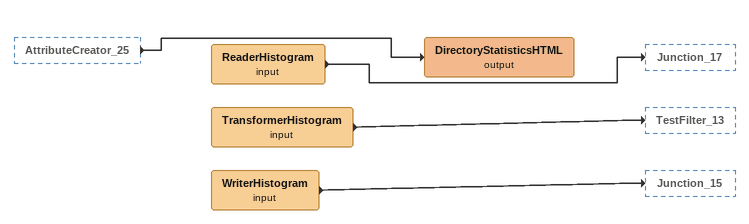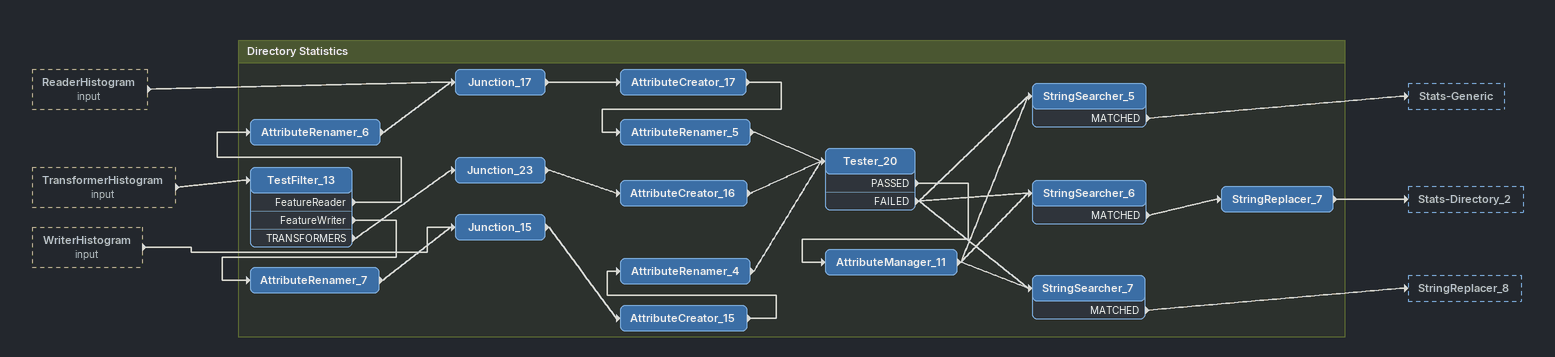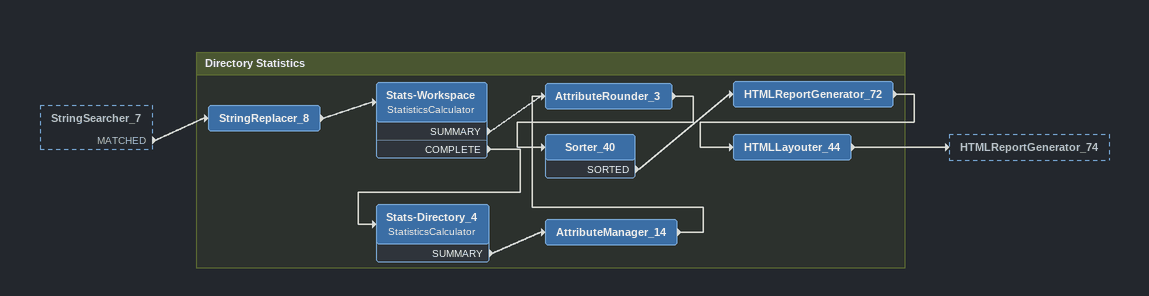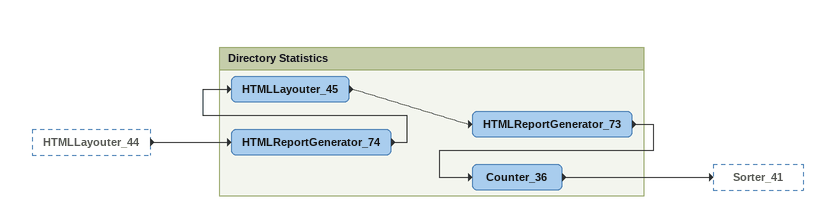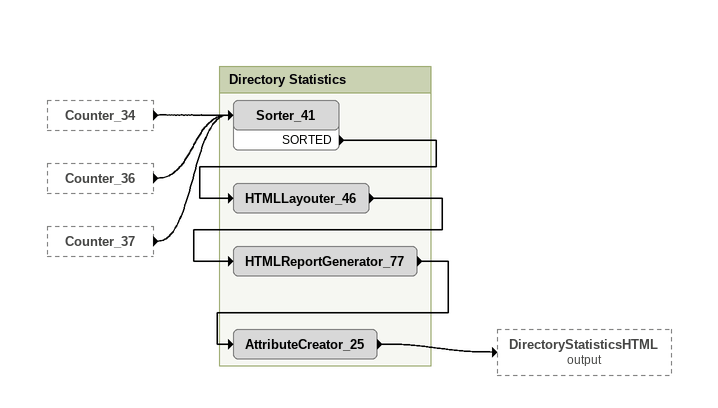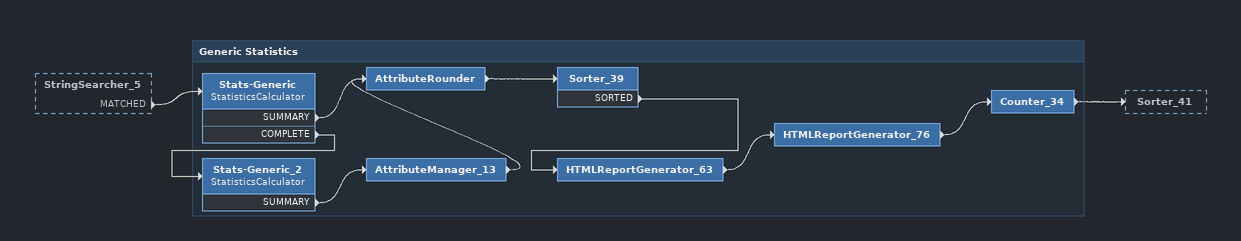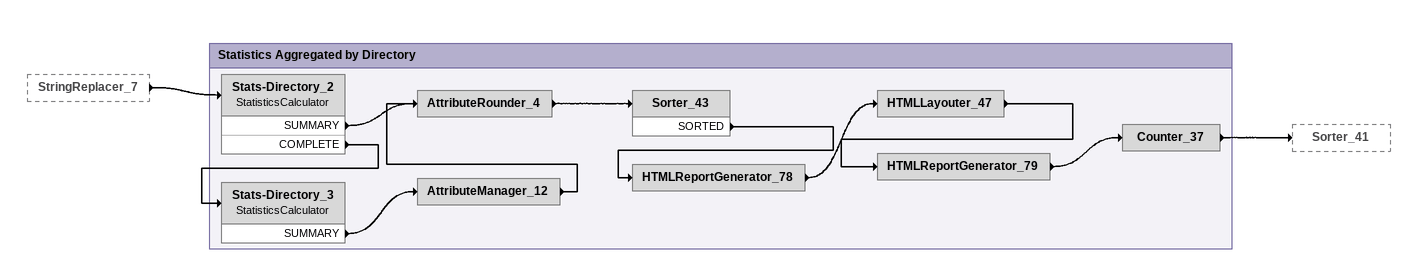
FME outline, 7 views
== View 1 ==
AttributeCreator_25 [outside]
    -> DirectoryStatisticsHTML (output)
ReaderHistogram (input)
    -> Junction_17
TransformerHistogram (input)
    -> TestFilter_13
WriterHistogram (input)
    -> Junction_15
DirectoryStatisticsHTML (output)

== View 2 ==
ReaderHistogram (input) [outside]
    -> Junction_17
TransformerHistogram (input) [outside]
    -> TestFilter_13
WriterHistogram (input) [outside]
    -> Junction_15

Bookmark: Directory Statistics
TestFilter_13
    FeatureReader -> AttributeRenamer_6
    FeatureWriter -> AttributeRenamer_7
    TRANSFORMERS -> Junction_23
AttributeRenamer_6
    -> Junction_17
Junction_17
    -> AttributeCreator_17
AttributeCreator_17
    -> AttributeRenamer_5
AttributeRenamer_5
    -> Tester_20
Junction_23
    -> AttributeCreator_16
AttributeCreator_16
    -> Tester_20
AttributeRenamer_7
    -> Junction_15
Junction_15
    -> AttributeCreator_15
AttributeCreator_15
    -> AttributeRenamer_4
AttributeRenamer_4
    -> Tester_20
Tester_20
    PASSED -> AttributeManager_11
    FAILED -> StringSearcher_7
    FAILED -> StringSearcher_6
    FAILED -> StringSearcher_5
AttributeManager_11
    -> StringSearcher_7
    -> StringSearcher_6
    -> StringSearcher_5
StringSearcher_5
    MATCHED -> Stats-Generic
StringSearcher_6
    MATCHED -> StringReplacer_7
StringReplacer_7
    -> Stats-Directory_2
StringSearcher_7
    MATCHED -> StringReplacer_8

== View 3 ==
StringSearcher_7 [outside]
    MATCHED -> StringReplacer_8

Bookmark: Directory Statistics
StringReplacer_8
    -> Stats-Workspace
Stats-Workspace: StatisticsCalculator
    SUMMARY -> AttributeRounder_3
    COMPLETE -> Stats-Directory_4
Stats-Directory_4: StatisticsCalculator
    SUMMARY -> AttributeManager_14
AttributeManager_14
    -> AttributeRounder_3
AttributeRounder_3
    -> Sorter_40
Sorter_40
    SORTED -> HTMLReportGenerator_72
HTMLReportGenerator_72
    -> HTMLLayouter_44
HTMLLayouter_44
    -> HTMLReportGenerator_74

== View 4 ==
HTMLLayouter_44 [outside]
    -> HTMLReportGenerator_74

Bookmark: Directory Statistics
HTMLReportGenerator_74
    -> HTMLLayouter_45
HTMLLayouter_45
    -> HTMLReportGenerator_73
HTMLReportGenerator_73
    -> Counter_36
Counter_36
    -> Sorter_41

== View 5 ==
Counter_34 [outside]
    -> Sorter_41
Counter_36 [outside]
    -> Sorter_41
Counter_37 [outside]
    -> Sorter_41

Bookmark: Directory Statistics
Sorter_41
    SORTED -> HTMLLayouter_46
HTMLLayouter_46
    -> HTMLReportGenerator_77
HTMLReportGenerator_77
    -> AttributeCreator_25
AttributeCreator_25
    -> DirectoryStatisticsHTML (output)

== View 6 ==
StringSearcher_5 [outside]
    MATCHED -> Stats-Generic

Bookmark: Generic Statistics
Stats-Generic: StatisticsCalculator
    SUMMARY -> AttributeRounder
    COMPLETE -> Stats-Generic_2
Stats-Generic_2: StatisticsCalculator
    SUMMARY -> AttributeManager_13
AttributeManager_13
    -> AttributeRounder
AttributeRounder
    -> Sorter_39
Sorter_39
    SORTED -> HTMLReportGenerator_63
HTMLReportGenerator_63
    -> HTMLReportGenerator_76
HTMLReportGenerator_76
    -> Counter_34
Counter_34
    -> Sorter_41

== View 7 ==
StringReplacer_7 [outside]
    -> Stats-Directory_2

Bookmark: Statistics Aggregated by Directory
Stats-Directory_2: StatisticsCalculator
    SUMMARY -> AttributeRounder_4
    COMPLETE -> Stats-Directory_3
Stats-Directory_3: StatisticsCalculator
    SUMMARY -> AttributeManager_12
AttributeManager_12
    -> AttributeRounder_4
AttributeRounder_4
    -> Sorter_43
Sorter_43
    SORTED -> HTMLReportGenerator_78
HTMLReportGenerator_78
    -> HTMLLayouter_47
HTMLLayouter_47
    -> HTMLReportGenerator_79
HTMLReportGenerator_79
    -> Counter_37
Counter_37
    -> Sorter_41
